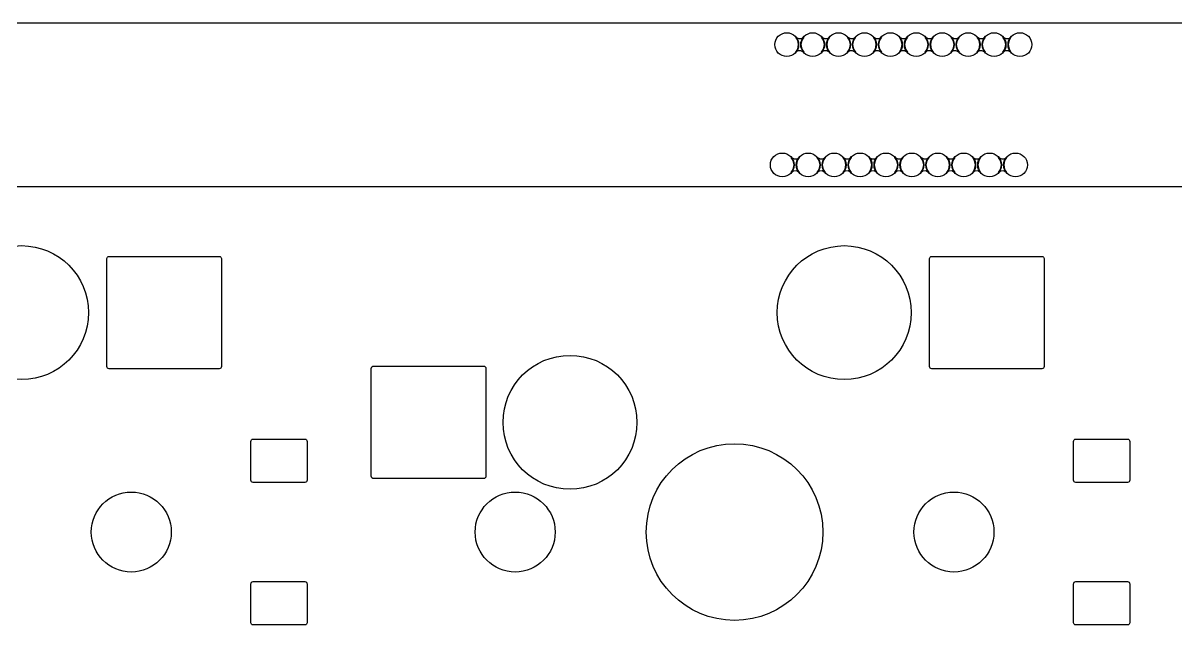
# Model space of a CAD drawing. Extents: x -27 to 356, y -111 to 35.
# Drawn here: x 78.77 to 105.47, y -21.94 to -8 of the extents above; entities that cross this region are included whole.
import ezdxf

# ---------------------------------------------------------------- set-up
doc = ezdxf.new("R2010")
doc.units = 0
doc.layers.add('BLACK', color=7, linetype='CONTINUOUS')

msp = doc.modelspace()

# ---------------------------------------------------------------- linework, layer by layer
at = {"layer": 'BLACK', "linetype": 'CONTINUOUS'}
for p, q in [((349.875, -8), (-21.025, -8)), ((349.875, -8), (-21.025, -8)), ((96.6661, -8.325), (96.6678, -8.32388)), ((96.6663, -8.32699), (96.6661, -8.325)), ((96.7118, -8.39516), (96.6663, -8.32699)), ((96.6678, -8.32388), (96.6693, -8.32447)), ((96.6693, -8.32447), (96.6715, -8.32665)), ((96.6715, -8.32665), (96.7326, -8.35999)), ((96.7327, -8.5), (96.7118, -8.39516)), ((96.7118, -8.60484), (96.7327, -8.5)), ((96.7326, -8.35999), (96.8017, -8.35504)), ((96.8056, -8.39516), (96.7847, -8.5)), ((96.7847, -8.5), (96.8056, -8.60484)), ((96.8017, -8.35504), (96.8458, -8.3267)), ((96.8511, -8.32699), (96.8056, -8.39516)), ((96.8458, -8.3267), (96.8481, -8.32447)), ((96.8481, -8.32447), (96.85, -8.32395)), ((96.85, -8.32395), (96.8514, -8.32536)), ((96.8514, -8.32536), (96.8511, -8.32699)), ((97.2661, -8.325), (97.2678, -8.32388)), ((97.2663, -8.32699), (97.2661, -8.325)), ((97.3118, -8.39516), (97.2663, -8.32699)), ((97.2678, -8.32388), (97.2693, -8.32447)), ((97.2693, -8.32447), (97.2715, -8.32665)), ((97.2715, -8.32665), (97.3326, -8.35999)), ((97.3327, -8.5), (97.3118, -8.39516)), ((97.3118, -8.60484), (97.3327, -8.5)), ((97.3326, -8.35999), (97.4017, -8.35504)), ((97.4056, -8.39516), (97.3847, -8.5)), ((97.3847, -8.5), (97.4056, -8.60484)), ((97.4017, -8.35504), (97.4458, -8.3267)), ((97.4511, -8.32699), (97.4056, -8.39516)), ((97.4458, -8.3267), (97.4481, -8.32447)), ((97.4481, -8.32447), (97.45, -8.32395)), ((97.45, -8.32395), (97.4514, -8.32536)), ((97.4514, -8.32536), (97.4511, -8.32699)), ((97.8661, -8.325), (97.8678, -8.32388)), ((97.8663, -8.32699), (97.8661, -8.325)), ((97.9118, -8.39516), (97.8663, -8.32699)), ((97.8678, -8.32388), (97.8693, -8.32447)), ((97.8693, -8.32447), (97.8715, -8.32665)), ((97.8715, -8.32665), (97.9326, -8.35999)), ((97.9327, -8.5), (97.9118, -8.39516)), ((97.9118, -8.60484), (97.9327, -8.5)), ((97.9326, -8.35999), (98.0017, -8.35504)), ((98.0056, -8.39516), (97.9847, -8.5)), ((97.9847, -8.5), (98.0056, -8.60484)), ((98.0017, -8.35504), (98.0458, -8.3267)), ((98.0511, -8.32699), (98.0056, -8.39516)), ((98.0458, -8.3267), (98.0481, -8.32447)), ((98.0481, -8.32447), (98.05, -8.32395)), ((98.05, -8.32395), (98.0514, -8.32536)), ((98.0514, -8.32536), (98.0511, -8.32699)), ((98.4661, -8.325), (98.4678, -8.32388)), ((98.4663, -8.32699), (98.4661, -8.325)), ((98.5118, -8.39516), (98.4663, -8.32699)), ((98.4678, -8.32388), (98.4693, -8.32447)), ((98.4693, -8.32447), (98.4715, -8.32665)), ((98.4715, -8.32665), (98.5326, -8.35999)), ((98.5327, -8.5), (98.5118, -8.39516)), ((98.5118, -8.60484), (98.5327, -8.5)), ((98.5326, -8.35999), (98.6017, -8.35504)), ((98.6056, -8.39516), (98.5847, -8.5)), ((98.5847, -8.5), (98.6056, -8.60484)), ((98.6017, -8.35504), (98.6458, -8.3267)), ((98.6511, -8.32699), (98.6056, -8.39516)), ((98.6458, -8.3267), (98.6481, -8.32447)), ((98.6481, -8.32447), (98.65, -8.32395)), ((98.65, -8.32395), (98.6514, -8.32536)), ((98.6514, -8.32536), (98.6511, -8.32699)), ((99.0661, -8.325), (99.0678, -8.32388)), ((99.0663, -8.32699), (99.0661, -8.325)), ((99.1118, -8.39516), (99.0663, -8.32699)), ((99.0678, -8.32388), (99.0693, -8.32447)), ((99.0693, -8.32447), (99.0715, -8.32665)), ((99.0715, -8.32665), (99.1326, -8.35999)), ((99.1327, -8.5), (99.1118, -8.39516)), ((99.1118, -8.60484), (99.1327, -8.5)), ((99.1326, -8.35999), (99.2017, -8.35504)), ((99.2056, -8.39516), (99.1847, -8.5)), ((99.1847, -8.5), (99.2056, -8.60484)), ((99.2017, -8.35504), (99.2458, -8.3267)), ((99.2511, -8.32699), (99.2056, -8.39516)), ((99.2458, -8.3267), (99.2481, -8.32447)), ((99.2481, -8.32447), (99.25, -8.32395)), ((99.25, -8.32395), (99.2514, -8.32536)), ((99.2514, -8.32536), (99.2511, -8.32699)), ((99.6661, -8.325), (99.6678, -8.32388)), ((99.6663, -8.32699), (99.6661, -8.325)), ((99.7118, -8.39516), (99.6663, -8.32699)), ((99.6678, -8.32388), (99.6693, -8.32447)), ((99.6693, -8.32447), (99.6715, -8.32665)), ((99.6715, -8.32665), (99.7326, -8.35999)), ((99.7327, -8.5), (99.7118, -8.39516)), ((99.7118, -8.60484), (99.7327, -8.5)), ((99.7326, -8.35999), (99.8017, -8.35504)), ((99.8056, -8.39516), (99.7847, -8.5)), ((99.7847, -8.5), (99.8056, -8.60484)), ((99.8017, -8.35504), (99.8458, -8.3267)), ((99.8511, -8.32699), (99.8056, -8.39516)), ((99.8458, -8.3267), (99.8481, -8.32447)), ((99.8481, -8.32447), (99.85, -8.32395)), ((99.85, -8.32395), (99.8514, -8.32536)), ((99.8514, -8.32536), (99.8511, -8.32699)), ((100.266, -8.325), (100.268, -8.32388)), ((100.266, -8.32699), (100.266, -8.325)), ((100.312, -8.39516), (100.266, -8.32699)), ((100.268, -8.32388), (100.269, -8.32447)), ((100.269, -8.32447), (100.272, -8.32665)), ((100.272, -8.32665), (100.333, -8.35999)), ((100.333, -8.5), (100.312, -8.39516)), ((100.312, -8.60484), (100.333, -8.5)), ((100.333, -8.35999), (100.402, -8.35504)), ((100.406, -8.39516), (100.385, -8.5)), ((100.385, -8.5), (100.406, -8.60484)), ((100.402, -8.35504), (100.446, -8.3267)), ((100.451, -8.32699), (100.406, -8.39516)), ((100.446, -8.3267), (100.448, -8.32447)), ((100.448, -8.32447), (100.45, -8.32395)), ((100.45, -8.32395), (100.451, -8.32536)), ((100.451, -8.32536), (100.451, -8.32699)), ((100.866, -8.325), (100.868, -8.32388)), ((100.866, -8.32699), (100.866, -8.325)), ((100.912, -8.39516), (100.866, -8.32699)), ((100.868, -8.32388), (100.869, -8.32447)), ((100.869, -8.32447), (100.872, -8.32665)), ((100.872, -8.32665), (100.933, -8.35999)), ((100.933, -8.5), (100.912, -8.39516)), ((100.912, -8.60484), (100.933, -8.5)), ((100.933, -8.35999), (101.002, -8.35504)), ((101.006, -8.39516), (100.985, -8.5)), ((100.985, -8.5), (101.006, -8.60484)), ((101.002, -8.35504), (101.046, -8.3267)), ((101.051, -8.32699), (101.006, -8.39516)), ((101.046, -8.3267), (101.048, -8.32447)), ((101.048, -8.32447), (101.05, -8.32395)), ((101.05, -8.32395), (101.051, -8.32536)), ((101.051, -8.32536), (101.051, -8.32699)), ((101.466, -8.325), (101.468, -8.32388)), ((101.466, -8.32699), (101.466, -8.325)), ((101.512, -8.39516), (101.466, -8.32699)), ((101.468, -8.32388), (101.469, -8.32447)), ((101.469, -8.32447), (101.472, -8.32665)), ((101.472, -8.32665), (101.533, -8.35999)), ((101.533, -8.5), (101.512, -8.39516)), ((101.512, -8.60484), (101.533, -8.5)), ((101.533, -8.35999), (101.602, -8.35504)), ((101.606, -8.39516), (101.585, -8.5)), ((101.585, -8.5), (101.606, -8.60484)), ((101.602, -8.35504), (101.646, -8.3267)), ((101.651, -8.32699), (101.606, -8.39516)), ((101.646, -8.3267), (101.648, -8.32447)), ((101.648, -8.32447), (101.65, -8.32395)), ((101.65, -8.32395), (101.651, -8.32536)), ((101.651, -8.32536), (101.651, -8.32699)), ((96.666, -8.67464), (96.6663, -8.67301)), ((96.6674, -8.67605), (96.666, -8.67464)), ((96.6663, -8.67301), (96.7118, -8.60484)), ((96.6693, -8.67553), (96.6674, -8.67605)), ((96.6716, -8.6733), (96.6693, -8.67553)), ((96.7157, -8.64496), (96.6716, -8.6733)), ((96.7848, -8.64001), (96.7157, -8.64496)), ((96.8459, -8.67334), (96.7848, -8.64001)), ((96.8056, -8.60484), (96.8511, -8.67301)), ((96.8481, -8.67553), (96.8459, -8.67334)), ((96.8496, -8.67611), (96.8481, -8.67553)), ((96.8513, -8.675), (96.8496, -8.67611)), ((96.8511, -8.67301), (96.8513, -8.675)), ((97.266, -8.67464), (97.2663, -8.67301)), ((97.2674, -8.67605), (97.266, -8.67464)), ((97.2663, -8.67301), (97.3118, -8.60484)), ((97.2693, -8.67553), (97.2674, -8.67605)), ((97.2716, -8.6733), (97.2693, -8.67553)), ((97.3157, -8.64496), (97.2716, -8.6733)), ((97.3848, -8.64001), (97.3157, -8.64496)), ((97.4459, -8.67334), (97.3848, -8.64001)), ((97.4056, -8.60484), (97.4511, -8.67301)), ((97.4481, -8.67553), (97.4459, -8.67334)), ((97.4496, -8.67611), (97.4481, -8.67553)), ((97.4513, -8.675), (97.4496, -8.67611)), ((97.4511, -8.67301), (97.4513, -8.675)), ((97.866, -8.67464), (97.8663, -8.67301)), ((97.8674, -8.67605), (97.866, -8.67464)), ((97.8663, -8.67301), (97.9118, -8.60484)), ((97.8693, -8.67553), (97.8674, -8.67605)), ((97.8716, -8.6733), (97.8693, -8.67553)), ((97.9157, -8.64496), (97.8716, -8.6733)), ((97.9848, -8.64001), (97.9157, -8.64496)), ((98.0459, -8.67334), (97.9848, -8.64001)), ((98.0056, -8.60484), (98.0511, -8.67301)), ((98.0481, -8.67553), (98.0459, -8.67334)), ((98.0496, -8.67611), (98.0481, -8.67553)), ((98.0513, -8.675), (98.0496, -8.67611)), ((98.0511, -8.67301), (98.0513, -8.675)), ((98.466, -8.67464), (98.4663, -8.67301)), ((98.4674, -8.67605), (98.466, -8.67464)), ((98.4663, -8.67301), (98.5118, -8.60484)), ((98.4693, -8.67553), (98.4674, -8.67605)), ((98.4716, -8.6733), (98.4693, -8.67553)), ((98.5157, -8.64496), (98.4716, -8.6733)), ((98.5848, -8.64001), (98.5157, -8.64496)), ((98.6459, -8.67334), (98.5848, -8.64001)), ((98.6056, -8.60484), (98.6511, -8.67301)), ((98.6481, -8.67553), (98.6459, -8.67334)), ((98.6496, -8.67611), (98.6481, -8.67553)), ((98.6513, -8.675), (98.6496, -8.67611)), ((98.6511, -8.67301), (98.6513, -8.675)), ((99.066, -8.67464), (99.0663, -8.67301)), ((99.0674, -8.67605), (99.066, -8.67464)), ((99.0663, -8.67301), (99.1118, -8.60484)), ((99.0693, -8.67553), (99.0674, -8.67605)), ((99.0716, -8.6733), (99.0693, -8.67553)), ((99.1157, -8.64496), (99.0716, -8.6733)), ((99.1848, -8.64001), (99.1157, -8.64496)), ((99.2459, -8.67334), (99.1848, -8.64001)), ((99.2056, -8.60484), (99.2511, -8.67301)), ((99.2481, -8.67553), (99.2459, -8.67334)), ((99.2496, -8.67611), (99.2481, -8.67553)), ((99.2513, -8.675), (99.2496, -8.67611)), ((99.2511, -8.67301), (99.2513, -8.675)), ((99.666, -8.67464), (99.6663, -8.67301)), ((99.6674, -8.67605), (99.666, -8.67464)), ((99.6663, -8.67301), (99.7118, -8.60484)), ((99.6693, -8.67553), (99.6674, -8.67605)), ((99.6716, -8.6733), (99.6693, -8.67553)), ((99.7157, -8.64496), (99.6716, -8.6733)), ((99.7848, -8.64001), (99.7157, -8.64496)), ((99.8459, -8.67334), (99.7848, -8.64001)), ((99.8056, -8.60484), (99.8511, -8.67301)), ((99.8481, -8.67553), (99.8459, -8.67334)), ((99.8496, -8.67611), (99.8481, -8.67553)), ((99.8513, -8.675), (99.8496, -8.67611)), ((99.8511, -8.67301), (99.8513, -8.675)), ((100.266, -8.67301), (100.312, -8.60484)), ((100.266, -8.67464), (100.266, -8.67301)), ((100.267, -8.67605), (100.266, -8.67464)), ((100.269, -8.67553), (100.267, -8.67605)), ((100.272, -8.6733), (100.269, -8.67553)), ((100.316, -8.64496), (100.272, -8.6733)), ((100.385, -8.64001), (100.316, -8.64496)), ((100.446, -8.67334), (100.385, -8.64001)), ((100.406, -8.60484), (100.451, -8.67301)), ((100.448, -8.67553), (100.446, -8.67334)), ((100.45, -8.67611), (100.448, -8.67553)), ((100.451, -8.675), (100.45, -8.67611)), ((100.451, -8.67301), (100.451, -8.675)), ((100.866, -8.67301), (100.912, -8.60484)), ((100.866, -8.67464), (100.866, -8.67301)), ((100.867, -8.67605), (100.866, -8.67464)), ((100.869, -8.67553), (100.867, -8.67605)), ((100.872, -8.6733), (100.869, -8.67553)), ((100.916, -8.64496), (100.872, -8.6733)), ((100.985, -8.64001), (100.916, -8.64496)), ((101.046, -8.67334), (100.985, -8.64001)), ((101.006, -8.60484), (101.051, -8.67301)), ((101.048, -8.67553), (101.046, -8.67334)), ((101.05, -8.67611), (101.048, -8.67553)), ((101.051, -8.675), (101.05, -8.67611)), ((101.051, -8.67301), (101.051, -8.675)), ((101.466, -8.67301), (101.512, -8.60484)), ((101.466, -8.67464), (101.466, -8.67301)), ((101.467, -8.67605), (101.466, -8.67464)), ((101.469, -8.67553), (101.467, -8.67605)), ((101.472, -8.6733), (101.469, -8.67553)), ((101.516, -8.64496), (101.472, -8.6733)), ((101.585, -8.64001), (101.516, -8.64496)), ((101.646, -8.67334), (101.585, -8.64001)), ((101.606, -8.60484), (101.651, -8.67301)), ((101.648, -8.67553), (101.646, -8.67334)), ((101.65, -8.67611), (101.648, -8.67553)), ((101.651, -8.675), (101.65, -8.67611)), ((101.651, -8.67301), (101.651, -8.675)), ((96.5635, -11.11), (96.5651, -11.1089)), ((96.5636, -11.112), (96.5635, -11.11)), ((96.6091, -11.1802), (96.5636, -11.112)), ((96.5651, -11.1089), (96.5667, -11.1095)), ((96.5667, -11.1095), (96.5689, -11.1117)), ((96.5689, -11.1117), (96.6299, -11.145)), ((96.63, -11.285), (96.6091, -11.1802)), ((96.6299, -11.145), (96.6991, -11.14)), ((96.7029, -11.1802), (96.6821, -11.285)), ((96.6991, -11.14), (96.7432, -11.1117)), ((96.7485, -11.112), (96.7029, -11.1802)), ((96.7432, -11.1117), (96.7454, -11.1095)), ((96.7454, -11.1095), (96.7473, -11.1089)), ((96.7473, -11.1089), (96.7487, -11.1104)), ((96.7487, -11.1104), (96.7485, -11.112)), ((97.1635, -11.11), (97.1651, -11.1089)), ((97.1636, -11.112), (97.1635, -11.11)), ((97.2091, -11.1802), (97.1636, -11.112)), ((97.1651, -11.1089), (97.1667, -11.1095)), ((97.1667, -11.1095), (97.1689, -11.1117)), ((97.1689, -11.1117), (97.2299, -11.145)), ((97.23, -11.285), (97.2091, -11.1802)), ((97.2299, -11.145), (97.2991, -11.14)), ((97.3029, -11.1802), (97.2821, -11.285)), ((97.2991, -11.14), (97.3432, -11.1117)), ((97.3485, -11.112), (97.3029, -11.1802)), ((97.3432, -11.1117), (97.3454, -11.1095)), ((97.3454, -11.1095), (97.3473, -11.1089)), ((97.3473, -11.1089), (97.3487, -11.1104)), ((97.3487, -11.1104), (97.3485, -11.112)), ((97.7635, -11.11), (97.7651, -11.1089)), ((97.7636, -11.112), (97.7635, -11.11)), ((97.8091, -11.1802), (97.7636, -11.112)), ((97.7651, -11.1089), (97.7667, -11.1095)), ((97.7667, -11.1095), (97.7689, -11.1117)), ((97.7689, -11.1117), (97.8299, -11.145)), ((97.83, -11.285), (97.8091, -11.1802)), ((97.8299, -11.145), (97.8991, -11.14)), ((97.9029, -11.1802), (97.8821, -11.285)), ((97.8991, -11.14), (97.9432, -11.1117)), ((97.9485, -11.112), (97.9029, -11.1802)), ((97.9432, -11.1117), (97.9454, -11.1095)), ((97.9454, -11.1095), (97.9473, -11.1089)), ((97.9473, -11.1089), (97.9487, -11.1104)), ((97.9487, -11.1104), (97.9485, -11.112)), ((98.3635, -11.11), (98.3651, -11.1089)), ((98.3636, -11.112), (98.3635, -11.11)), ((98.4091, -11.1802), (98.3636, -11.112)), ((98.3651, -11.1089), (98.3667, -11.1095)), ((98.3667, -11.1095), (98.3689, -11.1117)), ((98.3689, -11.1117), (98.4299, -11.145)), ((98.43, -11.285), (98.4091, -11.1802)), ((98.4299, -11.145), (98.4991, -11.14)), ((98.5029, -11.1802), (98.4821, -11.285)), ((98.4991, -11.14), (98.5432, -11.1117)), ((98.5485, -11.112), (98.5029, -11.1802)), ((98.5432, -11.1117), (98.5454, -11.1095)), ((98.5454, -11.1095), (98.5473, -11.1089)), ((98.5473, -11.1089), (98.5487, -11.1104)), ((98.5487, -11.1104), (98.5485, -11.112)), ((98.9635, -11.11), (98.9651, -11.1089)), ((98.9636, -11.112), (98.9635, -11.11)), ((99.0091, -11.1802), (98.9636, -11.112)), ((98.9651, -11.1089), (98.9667, -11.1095)), ((98.9667, -11.1095), (98.9689, -11.1117)), ((98.9689, -11.1117), (99.0299, -11.145)), ((99.03, -11.285), (99.0091, -11.1802)), ((99.0299, -11.145), (99.0991, -11.14)), ((99.1029, -11.1802), (99.0821, -11.285)), ((99.0991, -11.14), (99.1432, -11.1117)), ((99.1485, -11.112), (99.1029, -11.1802)), ((99.1432, -11.1117), (99.1454, -11.1095)), ((99.1454, -11.1095), (99.1473, -11.1089)), ((99.1473, -11.1089), (99.1487, -11.1104)), ((99.1487, -11.1104), (99.1485, -11.112)), ((99.5635, -11.11), (99.5651, -11.1089)), ((99.5636, -11.112), (99.5635, -11.11)), ((99.6091, -11.1802), (99.5636, -11.112)), ((99.5651, -11.1089), (99.5667, -11.1095)), ((99.5667, -11.1095), (99.5689, -11.1117)), ((99.5689, -11.1117), (99.6299, -11.145)), ((99.63, -11.285), (99.6091, -11.1802)), ((99.6299, -11.145), (99.6991, -11.14)), ((99.7029, -11.1802), (99.6821, -11.285)), ((99.6991, -11.14), (99.7432, -11.1117)), ((99.7485, -11.112), (99.7029, -11.1802)), ((99.7432, -11.1117), (99.7454, -11.1095)), ((99.7454, -11.1095), (99.7473, -11.1089)), ((99.7473, -11.1089), (99.7487, -11.1104)), ((99.7487, -11.1104), (99.7485, -11.112)), ((100.163, -11.11), (100.165, -11.1089)), ((100.164, -11.112), (100.163, -11.11)), ((100.209, -11.1802), (100.164, -11.112)), ((100.165, -11.1089), (100.167, -11.1095)), ((100.167, -11.1095), (100.169, -11.1117)), ((100.169, -11.1117), (100.23, -11.145)), ((100.23, -11.285), (100.209, -11.1802)), ((100.23, -11.145), (100.299, -11.14)), ((100.303, -11.1802), (100.282, -11.285)), ((100.299, -11.14), (100.343, -11.1117)), ((100.348, -11.112), (100.303, -11.1802)), ((100.343, -11.1117), (100.345, -11.1095)), ((100.345, -11.1095), (100.347, -11.1089)), ((100.347, -11.1089), (100.349, -11.1104)), ((100.349, -11.1104), (100.348, -11.112)), ((100.763, -11.11), (100.765, -11.1089)), ((100.764, -11.112), (100.763, -11.11)), ((100.809, -11.1802), (100.764, -11.112)), ((100.765, -11.1089), (100.767, -11.1095)), ((100.767, -11.1095), (100.769, -11.1117)), ((100.769, -11.1117), (100.83, -11.145)), ((100.83, -11.285), (100.809, -11.1802)), ((100.83, -11.145), (100.899, -11.14)), ((100.903, -11.1802), (100.882, -11.285)), ((100.899, -11.14), (100.943, -11.1117)), ((100.948, -11.112), (100.903, -11.1802)), ((100.943, -11.1117), (100.945, -11.1095)), ((100.945, -11.1095), (100.947, -11.1089)), ((100.947, -11.1089), (100.949, -11.1104)), ((100.949, -11.1104), (100.948, -11.112)), ((101.363, -11.11), (101.365, -11.1089)), ((101.364, -11.112), (101.363, -11.11)), ((101.409, -11.1802), (101.364, -11.112)), ((101.365, -11.1089), (101.367, -11.1095)), ((101.367, -11.1095), (101.369, -11.1117)), ((101.369, -11.1117), (101.43, -11.145)), ((101.43, -11.285), (101.409, -11.1802)), ((101.43, -11.145), (101.499, -11.14)), ((101.503, -11.1802), (101.482, -11.285)), ((101.499, -11.14), (101.543, -11.1117)), ((101.548, -11.112), (101.503, -11.1802)), ((101.543, -11.1117), (101.545, -11.1095)), ((101.545, -11.1095), (101.547, -11.1089)), ((101.547, -11.1089), (101.549, -11.1104)), ((101.549, -11.1104), (101.548, -11.112)), ((96.5633, -11.4596), (96.5636, -11.458)), ((96.5647, -11.4611), (96.5633, -11.4596)), ((96.5636, -11.458), (96.6091, -11.3898)), ((96.5667, -11.4605), (96.5647, -11.4611)), ((96.5689, -11.4583), (96.5667, -11.4605)), ((96.613, -11.43), (96.5689, -11.4583)), ((96.6091, -11.3898), (96.63, -11.285)), ((96.6822, -11.425), (96.613, -11.43)), ((96.6821, -11.285), (96.7029, -11.3898)), ((96.7432, -11.4583), (96.6822, -11.425)), ((96.7029, -11.3898), (96.7485, -11.458)), ((96.7454, -11.4605), (96.7432, -11.4583)), ((96.7469, -11.4611), (96.7454, -11.4605)), ((96.7486, -11.46), (96.7469, -11.4611)), ((96.7485, -11.458), (96.7486, -11.46)), ((97.1633, -11.4596), (97.1636, -11.458)), ((97.1647, -11.4611), (97.1633, -11.4596)), ((97.1636, -11.458), (97.2091, -11.3898)), ((97.1667, -11.4605), (97.1647, -11.4611)), ((97.1689, -11.4583), (97.1667, -11.4605)), ((97.213, -11.43), (97.1689, -11.4583)), ((97.2091, -11.3898), (97.23, -11.285)), ((97.2822, -11.425), (97.213, -11.43)), ((97.2821, -11.285), (97.3029, -11.3898)), ((97.3432, -11.4583), (97.2822, -11.425)), ((97.3029, -11.3898), (97.3485, -11.458)), ((97.3454, -11.4605), (97.3432, -11.4583)), ((97.3469, -11.4611), (97.3454, -11.4605)), ((97.3486, -11.46), (97.3469, -11.4611)), ((97.3485, -11.458), (97.3486, -11.46)), ((97.7633, -11.4596), (97.7636, -11.458)), ((97.7647, -11.4611), (97.7633, -11.4596)), ((97.7636, -11.458), (97.8091, -11.3898)), ((97.7667, -11.4605), (97.7647, -11.4611)), ((97.7689, -11.4583), (97.7667, -11.4605)), ((97.813, -11.43), (97.7689, -11.4583)), ((97.8091, -11.3898), (97.83, -11.285)), ((97.8822, -11.425), (97.813, -11.43)), ((97.8821, -11.285), (97.9029, -11.3898)), ((97.9432, -11.4583), (97.8822, -11.425)), ((97.9029, -11.3898), (97.9485, -11.458)), ((97.9454, -11.4605), (97.9432, -11.4583)), ((97.9469, -11.4611), (97.9454, -11.4605)), ((97.9486, -11.46), (97.9469, -11.4611)), ((97.9485, -11.458), (97.9486, -11.46)), ((98.3633, -11.4596), (98.3636, -11.458)), ((98.3647, -11.4611), (98.3633, -11.4596)), ((98.3636, -11.458), (98.4091, -11.3898)), ((98.3667, -11.4605), (98.3647, -11.4611)), ((98.3689, -11.4583), (98.3667, -11.4605)), ((98.413, -11.43), (98.3689, -11.4583)), ((98.4091, -11.3898), (98.43, -11.285)), ((98.4822, -11.425), (98.413, -11.43)), ((98.4821, -11.285), (98.5029, -11.3898)), ((98.5432, -11.4583), (98.4822, -11.425)), ((98.5029, -11.3898), (98.5485, -11.458)), ((98.5454, -11.4605), (98.5432, -11.4583)), ((98.5469, -11.4611), (98.5454, -11.4605)), ((98.5486, -11.46), (98.5469, -11.4611)), ((98.5485, -11.458), (98.5486, -11.46)), ((98.9633, -11.4596), (98.9636, -11.458)), ((98.9647, -11.4611), (98.9633, -11.4596)), ((98.9636, -11.458), (99.0091, -11.3898)), ((98.9667, -11.4605), (98.9647, -11.4611)), ((98.9689, -11.4583), (98.9667, -11.4605)), ((99.013, -11.43), (98.9689, -11.4583)), ((99.0091, -11.3898), (99.03, -11.285)), ((99.0822, -11.425), (99.013, -11.43)), ((99.0821, -11.285), (99.1029, -11.3898)), ((99.1432, -11.4583), (99.0822, -11.425)), ((99.1029, -11.3898), (99.1485, -11.458)), ((99.1454, -11.4605), (99.1432, -11.4583)), ((99.1469, -11.4611), (99.1454, -11.4605)), ((99.1486, -11.46), (99.1469, -11.4611)), ((99.1485, -11.458), (99.1486, -11.46)), ((99.5633, -11.4596), (99.5636, -11.458)), ((99.5647, -11.4611), (99.5633, -11.4596)), ((99.5636, -11.458), (99.6091, -11.3898)), ((99.5667, -11.4605), (99.5647, -11.4611)), ((99.5689, -11.4583), (99.5667, -11.4605)), ((99.613, -11.43), (99.5689, -11.4583)), ((99.6091, -11.3898), (99.63, -11.285)), ((99.6822, -11.425), (99.613, -11.43)), ((99.6821, -11.285), (99.7029, -11.3898)), ((99.7432, -11.4583), (99.6822, -11.425)), ((99.7029, -11.3898), (99.7485, -11.458)), ((99.7454, -11.4605), (99.7432, -11.4583)), ((99.7469, -11.4611), (99.7454, -11.4605)), ((99.7486, -11.46), (99.7469, -11.4611)), ((99.7485, -11.458), (99.7486, -11.46)), ((100.163, -11.4596), (100.164, -11.458)), ((100.165, -11.4611), (100.163, -11.4596)), ((100.164, -11.458), (100.209, -11.3898)), ((100.167, -11.4605), (100.165, -11.4611)), ((100.169, -11.4583), (100.167, -11.4605)), ((100.213, -11.43), (100.169, -11.4583)), ((100.209, -11.3898), (100.23, -11.285)), ((100.282, -11.425), (100.213, -11.43)), ((100.282, -11.285), (100.303, -11.3898)), ((100.343, -11.4583), (100.282, -11.425)), ((100.303, -11.3898), (100.348, -11.458)), ((100.345, -11.4605), (100.343, -11.4583)), ((100.347, -11.4611), (100.345, -11.4605)), ((100.349, -11.46), (100.347, -11.4611)), ((100.348, -11.458), (100.349, -11.46)), ((100.763, -11.4596), (100.764, -11.458)), ((100.765, -11.4611), (100.763, -11.4596)), ((100.764, -11.458), (100.809, -11.3898)), ((100.767, -11.4605), (100.765, -11.4611)), ((100.769, -11.4583), (100.767, -11.4605)), ((100.813, -11.43), (100.769, -11.4583)), ((100.809, -11.3898), (100.83, -11.285)), ((100.882, -11.425), (100.813, -11.43)), ((100.882, -11.285), (100.903, -11.3898)), ((100.943, -11.4583), (100.882, -11.425)), ((100.903, -11.3898), (100.948, -11.458)), ((100.945, -11.4605), (100.943, -11.4583)), ((100.947, -11.4611), (100.945, -11.4605)), ((100.949, -11.46), (100.947, -11.4611)), ((100.948, -11.458), (100.949, -11.46)), ((101.363, -11.4596), (101.364, -11.458)), ((101.365, -11.4611), (101.363, -11.4596)), ((101.364, -11.458), (101.409, -11.3898)), ((101.367, -11.4605), (101.365, -11.4611)), ((101.369, -11.4583), (101.367, -11.4605)), ((101.413, -11.43), (101.369, -11.4583)), ((101.409, -11.3898), (101.43, -11.285)), ((101.482, -11.425), (101.413, -11.43)), ((101.482, -11.285), (101.503, -11.3898)), ((101.543, -11.4583), (101.482, -11.425)), ((101.503, -11.3898), (101.548, -11.458)), ((101.545, -11.4605), (101.543, -11.4583)), ((101.547, -11.4611), (101.545, -11.4605)), ((101.549, -11.46), (101.547, -11.4611)), ((101.548, -11.458), (101.549, -11.46)), ((-21.025, -11.785), (241.191, -11.785)), ((-21.025, -11.785), (241.191, -11.785)), ((80.716, -13.455), (80.7199, -13.4355)), ((80.716, -15.955), (80.716, -13.455)), ((80.7199, -13.4355), (80.7309, -13.4189)), ((80.7309, -13.4189), (80.7475, -13.4079)), ((80.7475, -13.4079), (80.767, -13.404)), ((80.767, -13.404), (83.317, -13.404)), ((83.317, -13.404), (83.3365, -13.4079)), ((83.3365, -13.4079), (83.3531, -13.4189)), ((83.3531, -13.4189), (83.3641, -13.4355)), ((83.3641, -13.4355), (83.368, -13.455)), ((83.368, -13.455), (83.368, -15.955)), ((99.766, -13.455), (99.7699, -13.4355)), ((99.766, -15.955), (99.766, -13.455)), ((99.7699, -13.4355), (99.7809, -13.4189)), ((99.7809, -13.4189), (99.7975, -13.4079)), ((99.7975, -13.4079), (99.817, -13.404)), ((99.817, -13.404), (102.367, -13.404)), ((102.367, -13.404), (102.387, -13.4079)), ((102.387, -13.4079), (102.403, -13.4189)), ((102.403, -13.4189), (102.414, -13.4355)), ((102.414, -13.4355), (102.418, -13.455)), ((102.418, -13.455), (102.418, -15.955)), ((80.7199, -15.9745), (80.716, -15.955)), ((80.7309, -15.9911), (80.7199, -15.9745)), ((80.7475, -16.0021), (80.7309, -15.9911)), ((80.767, -16.006), (80.7475, -16.0021)), ((83.317, -16.006), (80.767, -16.006)), ((83.3365, -16.0021), (83.317, -16.006)), ((83.3531, -15.9911), (83.3365, -16.0021)), ((83.3641, -15.9745), (83.3531, -15.9911)), ((83.368, -15.955), (83.3641, -15.9745)), ((86.839, -15.995), (86.8429, -15.9755)), ((86.839, -18.495), (86.839, -15.995)), ((86.8429, -15.9755), (86.8539, -15.9589)), ((86.8539, -15.9589), (86.8705, -15.9479)), ((86.8705, -15.9479), (86.89, -15.944)), ((86.89, -15.944), (89.44, -15.944)), ((89.44, -15.944), (89.4595, -15.9479)), ((89.4595, -15.9479), (89.4761, -15.9589)), ((89.4761, -15.9589), (89.4871, -15.9755)), ((89.4871, -15.9755), (89.491, -15.995)), ((89.491, -15.995), (89.491, -18.495)), ((99.7699, -15.9745), (99.766, -15.955)), ((99.7809, -15.9911), (99.7699, -15.9745)), ((99.7975, -16.0021), (99.7809, -15.9911)), ((99.817, -16.006), (99.7975, -16.0021)), ((102.367, -16.006), (99.817, -16.006)), ((102.387, -16.0021), (102.367, -16.006)), ((102.403, -15.9911), (102.387, -16.0021)), ((102.414, -15.9745), (102.403, -15.9911)), ((102.418, -15.955), (102.414, -15.9745)), ((84.049, -17.685), (84.0529, -17.6655)), ((84.049, -18.585), (84.049, -17.685)), ((84.0529, -17.6655), (84.0639, -17.6489)), ((84.0639, -17.6489), (84.0805, -17.6379)), ((84.0805, -17.6379), (84.1, -17.634)), ((84.1, -17.634), (85.3, -17.634)), ((85.3, -17.634), (85.3195, -17.6379)), ((85.3195, -17.6379), (85.3361, -17.6489)), ((85.3361, -17.6489), (85.3471, -17.6655)), ((85.3471, -17.6655), (85.351, -17.685)), ((85.351, -17.685), (85.351, -18.585)), ((103.099, -17.685), (103.103, -17.6655)), ((103.099, -18.585), (103.099, -17.685)), ((103.103, -17.6655), (103.114, -17.6489)), ((103.114, -17.6489), (103.13, -17.6379)), ((103.13, -17.6379), (103.15, -17.634)), ((103.15, -17.634), (104.35, -17.634)), ((104.35, -17.634), (104.37, -17.6379)), ((104.37, -17.6379), (104.386, -17.6489)), ((104.386, -17.6489), (104.397, -17.6655)), ((104.397, -17.6655), (104.401, -17.685)), ((104.401, -17.685), (104.401, -18.585)), ((84.0529, -18.6045), (84.049, -18.585)), ((84.0639, -18.6211), (84.0529, -18.6045)), ((84.0805, -18.6321), (84.0639, -18.6211)), ((84.1, -18.636), (84.0805, -18.6321)), ((85.3, -18.636), (84.1, -18.636)), ((85.3195, -18.6321), (85.3, -18.636)), ((85.3361, -18.6211), (85.3195, -18.6321)), ((85.3471, -18.6045), (85.3361, -18.6211)), ((85.351, -18.585), (85.3471, -18.6045)), ((86.8429, -18.5145), (86.839, -18.495)), ((86.8539, -18.5311), (86.8429, -18.5145)), ((86.8705, -18.5421), (86.8539, -18.5311)), ((86.89, -18.546), (86.8705, -18.5421)), ((89.44, -18.546), (86.89, -18.546)), ((89.4595, -18.5421), (89.44, -18.546)), ((89.4761, -18.5311), (89.4595, -18.5421)), ((89.4871, -18.5145), (89.4761, -18.5311)), ((89.491, -18.495), (89.4871, -18.5145)), ((103.103, -18.6045), (103.099, -18.585)), ((103.114, -18.6211), (103.103, -18.6045)), ((103.13, -18.6321), (103.114, -18.6211)), ((103.15, -18.636), (103.13, -18.6321)), ((104.35, -18.636), (103.15, -18.636)), ((104.37, -18.6321), (104.35, -18.636)), ((104.386, -18.6211), (104.37, -18.6321)), ((104.397, -18.6045), (104.386, -18.6211)), ((104.401, -18.585), (104.397, -18.6045)), ((84.049, -20.985), (84.0529, -20.9655)), ((84.049, -21.885), (84.049, -20.985)), ((84.0529, -20.9655), (84.0639, -20.9489)), ((84.0639, -20.9489), (84.0805, -20.9379)), ((84.0805, -20.9379), (84.1, -20.934)), ((84.1, -20.934), (85.3, -20.934)), ((85.3, -20.934), (85.3195, -20.9379)), ((85.3195, -20.9379), (85.3361, -20.9489)), ((85.3361, -20.9489), (85.3471, -20.9655)), ((85.3471, -20.9655), (85.351, -20.985)), ((85.351, -20.985), (85.351, -21.885)), ((103.099, -20.985), (103.103, -20.9655)), ((103.099, -21.885), (103.099, -20.985)), ((103.103, -20.9655), (103.114, -20.9489)), ((103.114, -20.9489), (103.13, -20.9379)), ((103.13, -20.9379), (103.15, -20.934)), ((103.15, -20.934), (104.35, -20.934)), ((104.35, -20.934), (104.37, -20.9379)), ((104.37, -20.9379), (104.386, -20.9489)), ((104.386, -20.9489), (104.397, -20.9655)), ((104.397, -20.9655), (104.401, -20.985)), ((104.401, -20.985), (104.401, -21.885)), ((84.0529, -21.9045), (84.049, -21.885)), ((85.351, -21.885), (85.3471, -21.9045)), ((103.103, -21.9045), (103.099, -21.885)), ((104.401, -21.885), (104.397, -21.9045)), ((84.0639, -21.9211), (84.0529, -21.9045)), ((84.0805, -21.9321), (84.0639, -21.9211)), ((84.1, -21.936), (84.0805, -21.9321)), ((85.3, -21.936), (84.1, -21.936)), ((85.3195, -21.9321), (85.3, -21.936)), ((85.3361, -21.9211), (85.3195, -21.9321)), ((85.3471, -21.9045), (85.3361, -21.9211)), ((103.114, -21.9211), (103.103, -21.9045)), ((103.13, -21.9321), (103.114, -21.9211)), ((103.15, -21.936), (103.13, -21.9321)), ((104.35, -21.936), (103.15, -21.936)), ((104.37, -21.9321), (104.35, -21.936)), ((104.386, -21.9211), (104.37, -21.9321)), ((104.397, -21.9045), (104.386, -21.9211))]:
    msp.add_line(p, q, dxfattribs=at)
at = {"layer": 'BLACK'}
for centre, radius in [((96.4587, -8.5), 0.276), ((97.0587, -8.5), 0.276), ((97.6587, -8.5), 0.276), ((98.2587, -8.5), 0.276), ((98.8587, -8.5), 0.276), ((99.4587, -8.5), 0.276), ((100.059, -8.5), 0.276), ((100.659, -8.5), 0.276), ((101.259, -8.5), 0.276), ((101.859, -8.5), 0.276), ((96.356, -11.285), 0.276), ((96.956, -11.285), 0.276), ((97.556, -11.285), 0.276), ((98.156, -11.285), 0.276), ((98.756, -11.285), 0.276), ((99.356, -11.285), 0.276), ((99.956, -11.285), 0.276), ((100.556, -11.285), 0.276), ((101.156, -11.285), 0.276), ((101.756, -11.285), 0.276), ((78.74, -14.705), 1.551), ((97.79, -14.705), 1.551), ((91.44, -17.245), 1.551), ((95.25, -19.785), 2.0449), ((81.28, -19.785), 0.926), ((90.17, -19.785), 0.926), ((100.33, -19.785), 0.926)]:
    msp.add_circle(centre, radius, dxfattribs=at)

doc.saveas('drawing.dxf')
